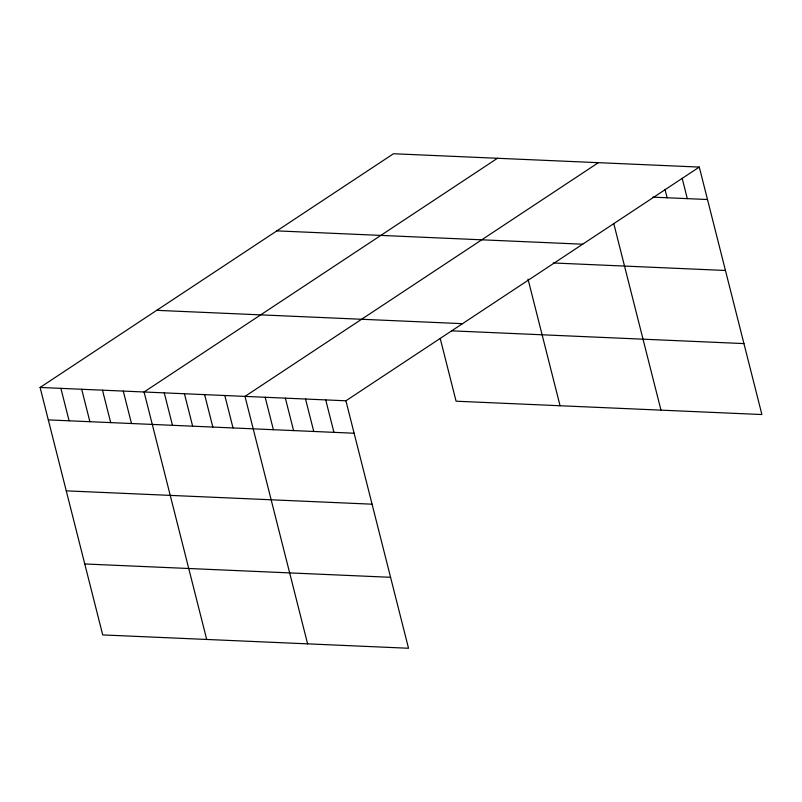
<?xml version="1.0" encoding="UTF-8"?>
<svg xmlns="http://www.w3.org/2000/svg" width="802" height="802" viewBox="0 0 802 802"><rect width="100%" height="100%" fill="white"/><g stroke="black" fill="none" stroke-linecap="round" stroke-linejoin="round"><path stroke-width="1.2" d="M699.284 167.077L345.913 400.789L408.529 648.257L102.716 634.923L40.1 387.456L393.471 153.743L699.284 167.077L761.9 414.544L456.087 401.211L440.228 338.524M497.451 158.285L144.079 391.988L206.695 639.455M598.362 162.686L244.991 396.388L307.607 643.856M652.878 197.142L707.494 199.518M276.86 230.876L582.673 244.209M553.29 262.966L725.449 270.474M156.711 310.334L462.523 323.667M451.586 330.835L743.945 343.587M40.1 387.456L345.913 400.789M48.31 419.897L354.123 433.23M66.265 490.854L372.078 504.187M84.761 563.966L390.574 577.3M682.141 178.214L687.304 198.635M664.998 189.352L667.124 197.763M613.751 223.507L660.978 410.143M528.017 279.086L560.067 405.742M325.732 399.917L333.933 432.348M305.542 399.035L313.752 431.476M285.362 398.153L293.572 430.594M265.181 397.271L273.382 429.712M224.811 395.516L233.021 427.947M204.63 394.634L212.831 427.075M184.44 393.752L192.65 426.193M164.26 392.87L172.47 425.311M123.277 391.085L131.488 423.526M102.486 390.183L110.696 422.614M81.694 389.271L89.894 421.712M60.892 388.368L69.102 420.799"/></g></svg>
